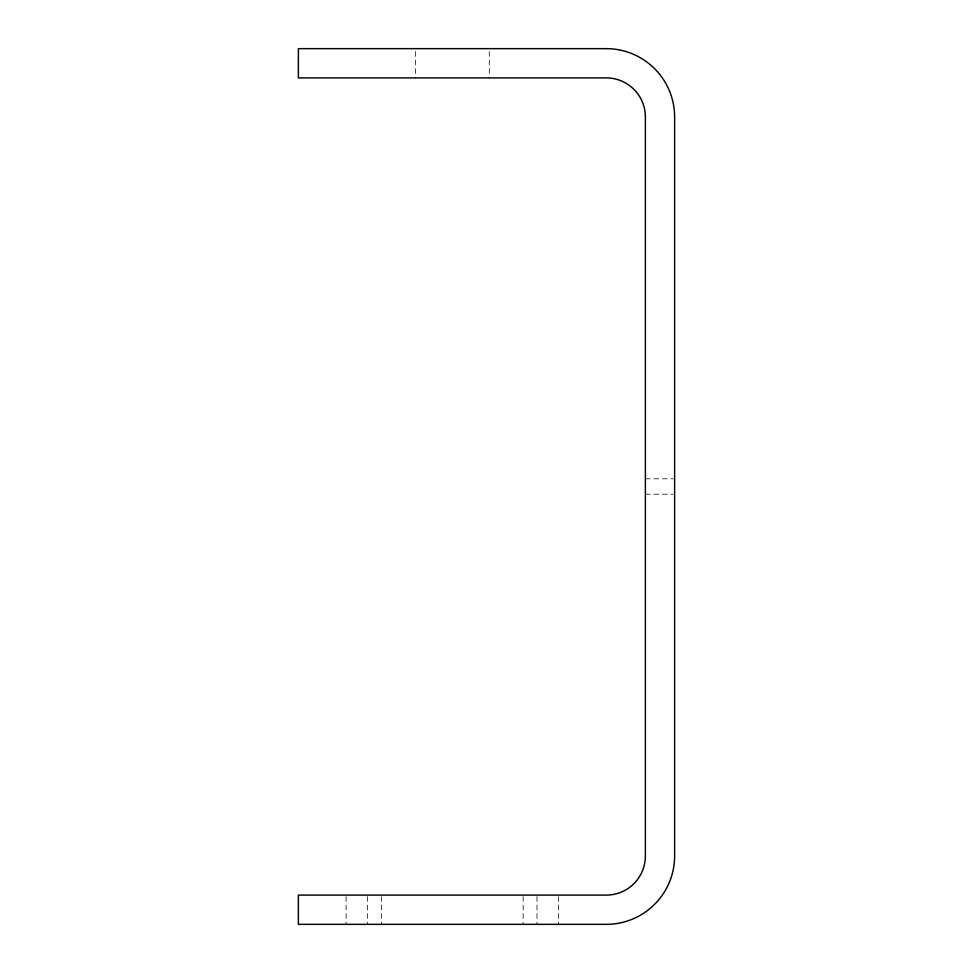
<?xml version="1.0" encoding="UTF-8"?>
<svg xmlns="http://www.w3.org/2000/svg" width="973" height="973" viewBox="0 0 973 973"><rect width="100%" height="100%" fill="white"/><g stroke="black" fill="none" stroke-linecap="round" stroke-linejoin="round"><path stroke-width="0.73" stroke-dasharray="4.87 3.65" d="M645.379 478.801L673.17 478.801M645.379 494.199L673.17 494.199M558.551 896.559L558.551 924.35M536.999 896.559L536.999 924.35M523.146 896.559L523.146 924.35M489.273 51.569L489.273 77.901M415.374 51.569L415.374 77.901M381.501 896.559L381.501 924.35M367.648 896.559L367.648 924.35M346.096 896.559L346.096 924.35"/><path stroke-width="1.46" d="M606.276 48.65L298.37 48.65L298.37 77.901L606.276 77.901A39.102 39.102 0 0 1 645.379 117.003L645.379 855.997A39.102 39.102 0 0 1 606.276 895.099L298.37 895.099L298.37 924.35L606.276 924.35A68.353 68.353 0 0 0 674.63 855.997L674.63 117.003A68.353 68.353 0 0 0 606.276 48.65"/></g></svg>
